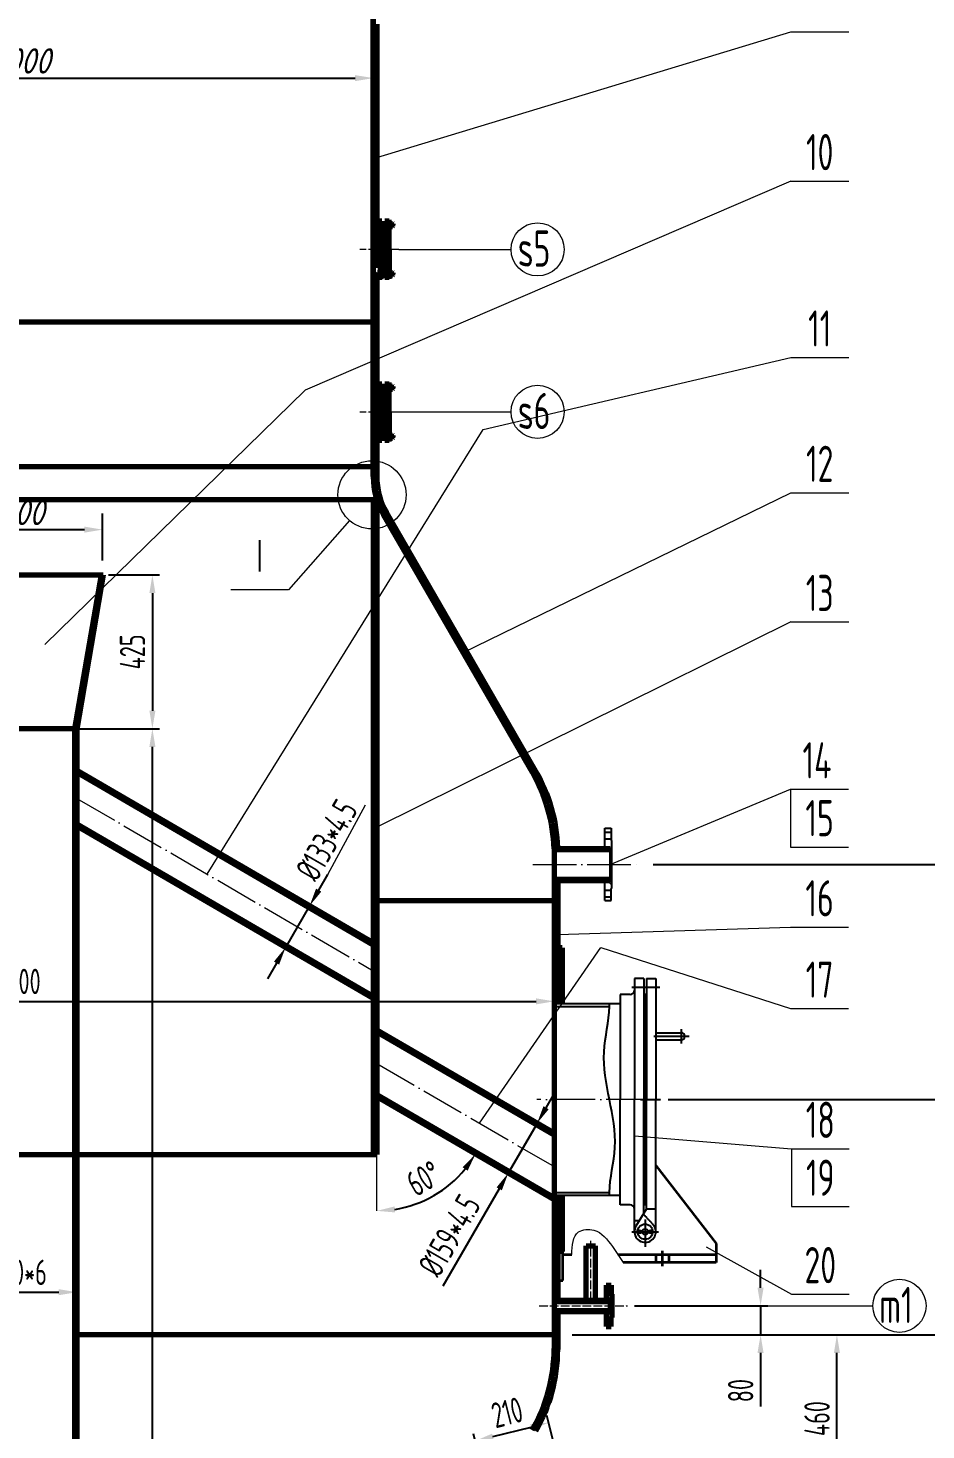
# Model space of a CAD drawing. Header units: millimetres. Extents: x -81840 to -67320, y -57700 to -40880.
# Drawn here: x -75151 to -72670, y -48548 to -44673 of the extents above; entities that cross this region are included whole.
import ezdxf
from ezdxf.enums import TextEntityAlignment as Align

# ---------------------------------------------------------------- set-up
doc = ezdxf.new("R2010")
doc.units = ezdxf.units.MM
for name, pattern in [('ACAD_ISO04W100', [30, 24, -3, 0, -3]), ('CENTER', [2, 1.25, -0.25, 0.25, -0.25]), ('HIDDEN', [0.375, 0.25, -0.125])]:
    doc.linetypes.add(name, pattern=pattern)
for name, color, linetype in [('1', 4, 'Continuous'), ('2', 3, 'Continuous'), ('3', 2, 'HIDDEN'), ('4', 1, 'CENTER')]:
    doc.layers.add(name, color=color, linetype=linetype)
for name, color, linetype, lineweight in [('中心线', 1, 'ACAD_ISO04W100', 18), ('中粗线', 3, 'Continuous', 35), ('标注', 7, 'Continuous', 18), ('粗实线', 4, 'Continuous', 70)]:
    doc.layers.add(name, color=color, linetype=linetype, lineweight=lineweight)
doc.styles.add('GB', font='gbeitc.shx', dxfattribs={"bigfont": 'gbcbig.shx'})
doc.styles.add('HGCAD', font='gbenor.shx', dxfattribs={"width": 0.75, "bigfont": 'gbcbig.shx'})
doc.dimstyles.new('GB$0', dxfattribs={"dimscale": 20, "dimtxt": 3.5, "dimasz": 2.5, "dimexe": 2.25, "dimexo": 2, "dimtad": 1, "dimdec": 0, "dimtxsty": 'GB', "dimcen": 2.5, "dimadec": 0, "dimazin": 0, "dimtfac": 1, "dimtdec": 0, "dimtmove": 0, "dimatfit": 3, "dimfxl": 0, "dimarcsym": 0})
doc.dimstyles.new('GB$2', dxfattribs={"dimscale": 20, "dimtxt": 3.5, "dimasz": 2.5, "dimexe": 2.25, "dimexo": 2, "dimtad": 1, "dimdec": 0, "dimtxsty": 'GB', "dimcen": 2.5, "dimadec": 0, "dimazin": 0, "dimtfac": 1, "dimtdec": 0, "dimtmove": 0, "dimatfit": 3, "dimfxl": 0, "dimarcsym": 0})

# ---------------------------------------------------------------- blocks, each defined once
blk = doc.blocks.new('*D194')
at = {"layer": 'Defpoints', "color": 0, "ltscale": 20}
for p in [(-76197.5, -44798.3), (-74197.5, -44811.4), (-74197.5, -44846.5)]:
    blk.add_point(p, dxfattribs=at)
at = {"layer": '标注', "color": 0, "lineweight": -2, "ltscale": 20}
for p, q in [((-74197.5, -44806.5), (-74197.5, -44766.4)), ((-76147.5, -44811.4), (-74247.5, -44811.4)), ((-76197.5, -44838.3), (-76197.5, -44856.4))]:
    blk.add_line(p, q, dxfattribs=at)
at = {"layer": '标注', "color": 0, "ltscale": 20}
for points in [[(-76147.5, -44803.1), (-76147.5, -44819.8), (-76197.5, -44811.4)], [(-74247.5, -44803.1), (-74247.5, -44819.8), (-74197.5, -44811.4)]]:
    blk.add_solid(points, dxfattribs=at)
at = {"layer": '标注', "color": 0, "ltscale": 20, "insert": (-75197.5, -44763.9), "char_height": 70, "attachment_point": 5, "style": 'GB'}
blk.add_mtext('%%C2000', dxfattribs=at)
blk = doc.blocks.new('*D195')
at = {"color": 0, "lineweight": -2}
for p, q in [((-75445.6, -46144.8), (-75445.6, -46014.4)), ((-74945.6, -46144.8), (-74945.6, -46014.4)), ((-75395.6, -46059.4), (-74995.6, -46059.4))]:
    blk.add_line(p, q, dxfattribs=at)
at = {"color": 0}
for points in [[(-75395.6, -46051.1), (-75395.6, -46067.8), (-75445.6, -46059.4)], [(-74995.6, -46051.1), (-74995.6, -46067.8), (-74945.6, -46059.4)]]:
    blk.add_solid(points, dxfattribs=at)
at = {"layer": 'Defpoints', "color": 0}
for p in [(-74945.6, -46059.4), (-75445.6, -46184.8), (-74945.6, -46184.8)]:
    blk.add_point(p, dxfattribs=at)
at = {"color": 0, "insert": (-75195.6, -46011.9), "char_height": 70, "attachment_point": 5, "style": 'GB'}
blk.add_mtext('%%C500', dxfattribs=at)
blk = doc.blocks.new('*D246')
at = {"layer": 'Defpoints', "color": 0, "ltscale": 20}
for p in [(-73463.7, -46984.9), (-73687.5, -48284.9), (-72113, -48284.9)]:
    blk.add_point(p, dxfattribs=at)
at = {"layer": '标注', "color": 0, "lineweight": -2, "ltscale": 20}
for p, q in [((-73423.7, -46984.9), (-72068, -46984.9)), ((-72113, -47034.9), (-72113, -48234.9)), ((-73647.5, -48284.9), (-72068, -48284.9))]:
    blk.add_line(p, q, dxfattribs=at)
at = {"layer": '标注', "color": 0, "ltscale": 20}
for points in [[(-72121.3, -47034.9), (-72104.7, -47034.9), (-72113, -46984.9)], [(-72121.3, -48234.9), (-72104.7, -48234.9), (-72113, -48284.9)]]:
    blk.add_solid(points, dxfattribs=at)
at = {"layer": '标注', "color": 0, "ltscale": 20, "insert": (-72160.5, -47761.7), "char_height": 70, "attachment_point": 5, "rotation": 90, "style": 'GB'}
blk.add_mtext('1300', dxfattribs=at)
blk = doc.blocks.new('*D210')
at = {"layer": 'Defpoints', "color": 0, "ltscale": 20}
for p in [(-75378.5, -48167.2), (-75016.5, -48167.2), (-75016.5, -48167.2)]:
    blk.add_point(p, dxfattribs=at)
at = {"layer": '标注', "color": 0, "lineweight": -2, "ltscale": 20}
blk.add_line((-75328.5, -48167.2), (-75066.5, -48167.2), dxfattribs=at)
at = {"layer": '标注', "color": 0, "ltscale": 20}
for points in [[(-75328.5, -48158.8), (-75328.5, -48175.5), (-75378.5, -48167.2)], [(-75066.5, -48158.8), (-75066.5, -48175.5), (-75016.5, -48167.2)]]:
    blk.add_solid(points, dxfattribs=at)
at = {"layer": '标注', "color": 0, "ltscale": 20, "insert": (-75197.5, -48112.2), "char_height": 70, "attachment_point": 5, "style": 'HGCAD'}
blk.add_mtext('%%C350*6', dxfattribs=at)
blk = doc.blocks.new('*D211')
at = {"layer": 'Defpoints', "color": 0, "ltscale": 20}
for p in [(-74466.4, -47045.2), (-74532.9, -47160.4), (-74439.6, -47214.2)]:
    blk.add_point(p, dxfattribs=at)
at = {"layer": '标注', "color": 0, "lineweight": -2, "ltscale": 20}
for p, q in [((-74348.1, -47055.8), (-74323.1, -47012.5)), ((-74449.1, -47055.2), (-74355.8, -47109.1)), ((-74373.1, -47099.1), (-74439.6, -47214.2)), ((-74515.6, -47170.4), (-74422.3, -47224.2)), ((-74464.6, -47257.5), (-74489.6, -47300.8))]:
    blk.add_line(p, q, dxfattribs=at)
at = {"layer": '标注', "color": 0, "ltscale": 20}
for points in [[(-74355.3, -47051.6), (-74340.9, -47059.9), (-74373.1, -47099.1)], [(-74471.8, -47253.4), (-74457.4, -47261.7), (-74439.6, -47214.2)]]:
    blk.add_solid(points, dxfattribs=at)
at = {"layer": '标注', "color": 0, "ltscale": 20, "insert": (-74326.3, -46917.2), "char_height": 70, "attachment_point": 5, "rotation": 60, "style": 'HGCAD'}
blk.add_mtext('%%C133*4.5', dxfattribs=at)
blk = doc.blocks.new('*D213')
at = {"layer": 'Defpoints', "color": 0, "ltscale": 20}
for p in [(-73744.7, -47700.5), (-73824.2, -47838.1), (-73824.2, -47838.1)]:
    blk.add_point(p, dxfattribs=at)
at = {"layer": '标注', "color": 0, "lineweight": -2, "ltscale": 20}
for p, q in [((-73719.7, -47657.1), (-73694.7, -47613.8)), ((-73744.7, -47700.5), (-73824.2, -47838.1)), ((-73849.2, -47881.5), (-74004.6, -48150.5))]:
    blk.add_line(p, q, dxfattribs=at)
at = {"layer": '标注', "color": 0, "ltscale": 20}
for points in [[(-73726.9, -47653), (-73712.5, -47661.3), (-73744.7, -47700.5)], [(-73856.4, -47877.3), (-73842, -47885.6), (-73824.2, -47838.1)]]:
    blk.add_solid(points, dxfattribs=at)
at = {"layer": '标注', "color": 0, "ltscale": 20, "insert": (-73987, -48010.1), "char_height": 70, "attachment_point": 5, "rotation": 60, "style": 'HGCAD'}
blk.add_mtext('%%C159*4.5', dxfattribs=at)
blk = doc.blocks.new('*D263')
at = {"layer": 'Defpoints', "color": 0, "ltscale": 20}
for p in [(-76697.5, -47336.4), (-73697.5, -47338.8), (-73697.5, -47363.2)]:
    blk.add_point(p, dxfattribs=at)
at = {"layer": '标注', "color": 0, "lineweight": -2, "ltscale": 20}
for p, q in [((-76697.5, -47356.4), (-76697.5, -47383.2)), ((-76647.5, -47363.2), (-73747.5, -47363.2)), ((-73697.5, -47358.8), (-73697.5, -47383.2))]:
    blk.add_line(p, q, dxfattribs=at)
at = {"layer": '标注', "color": 0, "ltscale": 20}
for points in [[(-76647.5, -47354.9), (-76647.5, -47371.6), (-76697.5, -47363.2)], [(-73747.5, -47354.9), (-73747.5, -47371.6), (-73697.5, -47363.2)]]:
    blk.add_solid(points, dxfattribs=at)
at = {"layer": '标注', "color": 0, "ltscale": 20, "insert": (-75197.5, -47308.2), "char_height": 70, "attachment_point": 5, "style": 'HGCAD'}
blk.add_mtext('%%C3000', dxfattribs=at)
blk = doc.blocks.new('*D273')
at = {"layer": 'Defpoints', "color": 0, "ltscale": 20}
for p in [(-73495, -48204.9), (-73188.7, -48284.9), (-73126.9, -48284.9)]:
    blk.add_point(p, dxfattribs=at)
at = {"layer": '标注', "color": 0, "lineweight": -2, "ltscale": 20}
for p, q in [((-73126.9, -48154.9), (-73126.9, -48104.9)), ((-73475, -48204.9), (-73106.9, -48204.9)), ((-73126.9, -48204.9), (-73126.9, -48284.9)), ((-73168.7, -48284.9), (-73106.9, -48284.9)), ((-73126.9, -48334.9), (-73126.9, -48483.3))]:
    blk.add_line(p, q, dxfattribs=at)
at = {"layer": '标注', "color": 0, "ltscale": 20}
for points in [[(-73135.3, -48154.9), (-73118.6, -48154.9), (-73126.9, -48204.9)], [(-73135.3, -48334.9), (-73118.6, -48334.9), (-73126.9, -48284.9)]]:
    blk.add_solid(points, dxfattribs=at)
at = {"layer": '标注', "color": 0, "ltscale": 20, "insert": (-73181.9, -48439.2), "char_height": 70, "attachment_point": 5, "rotation": 90, "style": 'HGCAD'}
blk.add_mtext('80', dxfattribs=at)
blk = doc.blocks.new('*D216')
at = {"layer": 'Defpoints', "color": 0, "ltscale": 20}
for p in [(-73402.4, -47634.9), (-72915.9, -48284.9), (-72398.2, -48284.9)]:
    blk.add_point(p, dxfattribs=at)
at = {"layer": '标注', "color": 0, "lineweight": -2, "ltscale": 20}
for p, q in [((-73382.4, -47634.9), (-72378.2, -47634.9)), ((-72398.2, -47684.9), (-72398.2, -48234.9)), ((-72895.9, -48284.9), (-72378.2, -48284.9))]:
    blk.add_line(p, q, dxfattribs=at)
at = {"layer": '标注', "color": 0, "ltscale": 20}
for points in [[(-72406.6, -47684.9), (-72389.9, -47684.9), (-72398.2, -47634.9)], [(-72406.6, -48234.9), (-72389.9, -48234.9), (-72398.2, -48284.9)]]:
    blk.add_solid(points, dxfattribs=at)
at = {"layer": '标注', "color": 0, "ltscale": 20, "insert": (-72453.2, -47962.7), "char_height": 70, "attachment_point": 5, "rotation": 90, "style": 'HGCAD'}
blk.add_mtext('650', dxfattribs=at)
blk = doc.blocks.new('*D217')
at = {"layer": 'Defpoints', "color": 0, "ltscale": 20}
for p in [(-73306.3, -48284.9), (-72915.9, -48284.9), (-73873.1, -48748.2)]:
    blk.add_point(p, dxfattribs=at)
at = {"layer": '标注', "color": 0, "lineweight": -2, "ltscale": 20}
for p, q in [((-73286.3, -48284.9), (-72895.9, -48284.9)), ((-72915.9, -48698.2), (-72915.9, -48334.9)), ((-73853.1, -48748.2), (-72895.9, -48748.2))]:
    blk.add_line(p, q, dxfattribs=at)
at = {"layer": '标注', "color": 0, "ltscale": 20}
for points in [[(-72924.2, -48334.9), (-72907.6, -48334.9), (-72915.9, -48284.9)], [(-72924.2, -48698.2), (-72907.6, -48698.2), (-72915.9, -48748.2)]]:
    blk.add_solid(points, dxfattribs=at)
at = {"layer": '标注', "color": 0, "ltscale": 20, "insert": (-72970.9, -48516.5), "char_height": 70, "attachment_point": 5, "rotation": 90, "style": 'HGCAD'}
blk.add_mtext('460', dxfattribs=at)
blk = doc.blocks.new('*D219')
at = {"layer": 'Defpoints', "color": 0, "ltscale": 20}
for p in [(-74187.5, -47357.5), (-74187.5, -47626.9), (-74079.9, -47923.4), (-73362, -48106.9), (-74187.5, -51412.3)]:
    blk.add_point(p, dxfattribs=at)
at = {"layer": '标注', "color": 0, "lineweight": -2, "ltscale": 20}
blk.add_arc((-74187.5, -47626.9), 315.4, 279.0912, 320.7301, dxfattribs=at)
at = {"layer": '标注', "color": 0, "ltscale": 20}
for points in [[(-73950.2, -47821.8), (-73936.5, -47831.3), (-73914.8, -47785.4)], [(-74137, -47946.7), (-74138.3, -47930), (-74187.5, -47942.3)]]:
    blk.add_solid(points, dxfattribs=at)
at = {"layer": '标注', "color": 0, "ltscale": 20, "insert": (-74057.7, -47852.6), "char_height": 70, "attachment_point": 5, "rotation": 29.9106, "style": 'HGCAD'}
blk.add_mtext('60%%D', dxfattribs=at)
blk = doc.blocks.new('*D276')
at = {"layer": 'Defpoints', "color": 0, "ltscale": 20}
for p in [(-73712.8, -48527.7), (-73670.5, -48697.6), (-73873.1, -48748.2)]:
    blk.add_point(p, dxfattribs=at)
at = {"layer": '标注', "color": 0, "lineweight": -2, "ltscale": 20}
for p, q in [((-73675.3, -48678.2), (-73717.6, -48508.3)), ((-73867, -48566.2), (-73761.3, -48539.8)), ((-73878, -48728.8), (-73920.3, -48558.9))]:
    blk.add_line(p, q, dxfattribs=at)
at = {"layer": '标注', "color": 0, "ltscale": 20}
for points in [[(-73763.3, -48531.8), (-73759.3, -48547.9), (-73712.8, -48527.7)], [(-73869, -48558.1), (-73864.9, -48574.3), (-73915.5, -48578.3)]]:
    blk.add_solid(points, dxfattribs=at)
at = {"layer": '标注', "color": 0, "ltscale": 20, "insert": (-73827.4, -48499.6), "char_height": 70, "attachment_point": 5, "rotation": 14, "style": 'HGCAD'}
blk.add_mtext('210', dxfattribs=at)
blk = doc.blocks.new('*D191')
at = {"layer": 'Defpoints', "color": 0, "ltscale": 20}
for p in [(-75200.4, -42384.9), (-75002.5, -42828.8), (-75112.2, -42960.2), (-74289.2, -43537.9), (-75201.3, -51459.7)]:
    blk.add_point(p, dxfattribs=at)
at = {"layer": '标注', "color": 0, "lineweight": -2, "ltscale": 20}
blk.add_arc((-75200.4, -42632), 339.9, 278.4309, 306.7317, dxfattribs=at)
at = {"layer": '标注', "color": 0, "ltscale": 20}
for points in [[(-75002.6, -42898.1), (-74991.7, -42910.7), (-74959.4, -42871.6)], [(-75150, -42976.5), (-75151.2, -42959.9), (-75200.5, -42971.9)]]:
    blk.add_solid(points, dxfattribs=at)
at = {"layer": '标注', "color": 0, "ltscale": 20, "insert": (-75091, -42895), "char_height": 70, "attachment_point": 5, "rotation": 22.5813, "style": 'HGCAD'}
blk.add_mtext('45%%D', dxfattribs=at)
blk = doc.blocks.new('*D254')
at = {"layer": 'Defpoints', "color": 0, "ltscale": 20}
for p in [(-75044.9, -46609.8), (-74807.7, -46609.8), (-74957.9, -50997.2)]:
    blk.add_point(p, dxfattribs=at)
at = {"layer": '标注', "color": 0, "lineweight": -2, "ltscale": 20}
for p, q in [((-75024.9, -46609.8), (-74787.7, -46609.8)), ((-74807.7, -50947.2), (-74807.7, -46659.8)), ((-74937.9, -50997.2), (-74787.7, -50997.2))]:
    blk.add_line(p, q, dxfattribs=at)
at = {"layer": '标注', "color": 0, "ltscale": 20}
for points in [[(-74816, -46659.8), (-74799.3, -46659.8), (-74807.7, -46609.8)], [(-74816, -50947.2), (-74799.3, -50947.2), (-74807.7, -50997.2)]]:
    blk.add_solid(points, dxfattribs=at)
at = {"layer": '标注', "color": 0, "ltscale": 20, "insert": (-74862.7, -48803.5), "char_height": 70, "attachment_point": 5, "rotation": 90, "style": 'HGCAD'}
blk.add_mtext('4390', dxfattribs=at)
blk = doc.blocks.new('*D255')
at = {"layer": 'Defpoints', "color": 0, "ltscale": 20}
for p in [(-74949.4, -46184.8), (-74949.4, -46609.8), (-74807.7, -46609.8)]:
    blk.add_point(p, dxfattribs=at)
at = {"layer": '标注', "color": 0, "lineweight": -2, "ltscale": 20}
for p, q in [((-74929.4, -46184.8), (-74787.7, -46184.8)), ((-74807.7, -46234.8), (-74807.7, -46559.8)), ((-74929.4, -46609.8), (-74787.7, -46609.8))]:
    blk.add_line(p, q, dxfattribs=at)
at = {"layer": '标注', "color": 0, "ltscale": 20}
for points in [[(-74816, -46234.8), (-74799.3, -46234.8), (-74807.7, -46184.8)], [(-74816, -46559.8), (-74799.3, -46559.8), (-74807.7, -46609.8)]]:
    blk.add_solid(points, dxfattribs=at)
at = {"layer": '标注', "color": 0, "ltscale": 20, "insert": (-74862.7, -46397.3), "char_height": 70, "attachment_point": 5, "rotation": 90, "style": 'HGCAD'}
blk.add_mtext('425', dxfattribs=at)

msp = doc.modelspace()

# ---------------------------------------------------------------- hatches: boundary and pattern name
at = {"linetype": 'Continuous'}
h = msp.add_hatch(dxfattribs=at)
h.set_pattern_fill('_USER', color=256, scale=150, angle=135, style=0, pattern_type=0)
h.set_pattern_definition([(135, (-73526.29, -50022.73), (-106.066, -106.066), [])])
h.paths.add_polyline_path([(-73557.52, -47084.9), (-73539.52, -47084.9), (-73539.52, -47073.9), (-73557.52, -47073.9)])
h.paths.add_polyline_path([(-73557.52, -46884.9), (-73539.52, -46884.9), (-73539.52, -46895.9), (-73557.52, -46895.9)])
h.paths.add_polyline_path([(-73557.52, -47030.4), (-73537.52, -47030.4), (-73537.52, -47050.9), (-73539.52, -47050.9), (-73539.52, -47055.9), (-73557.52, -47055.9)])
h.paths.add_polyline_path([(-73557.52, -46939.4), (-73537.52, -46939.4), (-73537.52, -46918.9), (-73539.52, -46918.9), (-73539.52, -46913.9), (-73557.52, -46913.9)])
at = {"layer": '中心线', "linetype": 'ByBlock', "lineweight": 18}
for points in [[(-74177.43, -45233.95), (-74177.43, -45228.92), (-74177.43, -45227.91), (-74176.09, -45227.91), (-74176.09, -45233.95)], [(-74161.34, -45233.95), (-74161.34, -45228.92), (-74161.34, -45227.91), (-74162.68, -45227.91), (-74162.68, -45233.95)], [(-74177.43, -45335.86), (-74177.43, -45340.89), (-74177.43, -45341.89), (-74176.09, -45341.89), (-74176.09, -45335.86)], [(-74161.34, -45335.86), (-74161.34, -45340.89), (-74161.34, -45341.89), (-74162.68, -45341.89), (-74162.68, -45335.86)], [(-74177.43, -45683.95), (-74177.43, -45678.92), (-74177.43, -45677.91), (-74176.09, -45677.91), (-74176.09, -45683.95)], [(-74161.34, -45683.95), (-74161.34, -45678.92), (-74161.34, -45677.91), (-74162.68, -45677.91), (-74162.68, -45683.95)], [(-74177.43, -45785.86), (-74177.43, -45790.89), (-74177.43, -45791.89), (-74176.09, -45791.89), (-74176.09, -45785.86)], [(-74161.34, -45785.86), (-74161.34, -45790.89), (-74161.34, -45791.89), (-74162.68, -45791.89), (-74162.68, -45785.86)]]:
    msp.add_hatch(color=256, dxfattribs=at).paths.add_polyline_path(points)

# ---------------------------------------------------------------- linework, layer by layer
for p, q in [((-73557.52, -46884.9), (-73539.52, -46884.9)), ((-73557.52, -46940.4), (-73557.52, -46884.9)), ((-73539.52, -46884.9), (-73539.52, -46918.9)), ((-73557.52, -46895.9), (-73539.52, -46895.9)), ((-73557.52, -46913.9), (-73539.52, -46913.9)), ((-73537.52, -46918.9), (-73539.52, -46918.9)), ((-73537.52, -47050.9), (-73537.52, -46918.9)), ((-73557.52, -46939.4), (-73537.52, -46939.4)), ((-73542.52, -47029.4), (-73542.52, -46940.4)), ((-73557.52, -47084.9), (-73557.52, -47029.4)), ((-73557.52, -47030.4), (-73537.52, -47030.4)), ((-73557.52, -47055.9), (-73539.52, -47055.9)), ((-73557.52, -47073.9), (-73539.52, -47073.9)), ((-73539.52, -47084.9), (-73539.52, -47050.9)), ((-73539.52, -47050.9), (-73537.52, -47050.9)), ((-73557.52, -47084.9), (-73539.52, -47084.9))]:
    msp.add_line(p, q)
for p in [(-74197.52, -45633.1), (-74187.52, -46611.87), (-74187.52, -46621.87)]:
    msp.add_point(p)
at = {"layer": '1'}
msp.add_spline([(-73544.52, -47899.9), (-73544.52, -47891.9), (-73529.52, -47767.4), (-73559.52, -47502.4), (-73544.52, -47377.9), (-73544.52, -47369.9)], degree=3, dxfattribs=at)
at = {"layer": '2'}
for p, q in [((-73475.52, -47299.9), (-73475.52, -47634.9)), ((-73449.52, -47299.9), (-73475.52, -47299.9)), ((-73449.52, -47299.9), (-73449.52, -47634.9)), ((-73442.43, -47299.9), (-73416.43, -47299.9)), ((-73442.43, -47299.9), (-73442.43, -47634.9)), ((-73416.43, -47299.9), (-73416.43, -47634.9)), ((-73514.52, -47344.4), (-73514.52, -47634.9)), ((-73487.52, -47344.4), (-73514.52, -47344.4)), ((-73444.43, -47343.9), (-73449.52, -47343.9)), ((-73447.52, -47634.9), (-73447.52, -47343.9)), ((-73444.43, -47634.9), (-73444.43, -47343.9)), ((-73444.43, -47343.9), (-73442.43, -47343.9)), ((-73697.52, -47634.9), (-73697.52, -47369.9)), ((-73514.52, -47369.9), (-73697.52, -47369.9)), ((-73697.52, -47377.9), (-73544.52, -47377.9)), ((-73416.43, -47449.9), (-73346.43, -47449.9)), ((-73416.43, -47469.9), (-73346.43, -47469.9)), ((-73697.52, -47634.9), (-73697.52, -47899.9)), ((-73514.52, -47925.4), (-73514.52, -47634.9)), ((-73475.52, -47999.9), (-73475.52, -47634.9)), ((-73449.52, -47948.64), (-73449.52, -47634.9)), ((-73447.52, -47634.9), (-73447.52, -47925.9)), ((-73444.43, -47634.9), (-73444.43, -47925.9)), ((-73442.43, -47936.9), (-73442.43, -47634.9)), ((-73416.43, -47999.9), (-73416.43, -47634.9)), ((-73697.52, -47891.9), (-73544.52, -47891.9)), ((-73514.52, -47899.9), (-73697.52, -47899.9)), ((-73487.52, -47925.4), (-73514.52, -47925.4)), ((-73444.43, -47925.9), (-73449.52, -47925.9)), ((-73444.43, -47925.9), (-73442.43, -47925.9)), ((-73462.37, -47969.9), (-73475.52, -47969.9)), ((-73442.43, -47936.9), (-73471.27, -47984.62)), ((-73442.43, -47936.9), (-73416.43, -47936.9)), ((-73466.28, -47994.46), (-73453.67, -47997.84)), ((-73466.28, -48005.34), (-73453.67, -48001.96)), ((-73438.28, -47997.84), (-73425.67, -47994.46)), ((-73438.28, -48001.96), (-73425.67, -48005.34))]:
    msp.add_line(p, q, dxfattribs=at)
for radius in [21.02, 7.97]:
    msp.add_circle((-73445.98, -47999.9), radius, dxfattribs=at)
for centre, radius, start, end in [((-73487.52, -47332.4), 12, 270, 0), ((-73346.43, -47459.9), 10, 270, 90), ((-73487.52, -47937.4), 12, 0, 90), ((-73445.98, -47999.9), 29.55, 148.86029, 0)]:
    msp.add_arc(centre, radius, start, end, dxfattribs=at)
at = {"layer": '3'}
for q in [(-73449.52, -47948.64), (-73424.34, -47979.79)]:
    msp.add_line((-73449.52, -47952.69), q, dxfattribs=at)
msp.add_arc((-73445.98, -47999.9), 29.55, 0, 42.90997, dxfattribs=at)
at = {"layer": '4'}
for p, q in [((-73405.39, -47324.9), (-73482.52, -47324.9)), ((-73421.59, -47459.9), (-73324.66, -47459.9)), ((-73346.43, -47440.09), (-73346.43, -47479.72)), ((-73458.43, -47634.9), (-73402.43, -47634.9)), ((-73445.98, -47966.57), (-73445.98, -48041.53)), ((-73483.09, -47999.9), (-73408.86, -47999.9))]:
    msp.add_line(p, q, dxfattribs=at)
at = {"layer": '中心线', "linetype": 'ByBlock', "lineweight": 18}
for p, q in [((-74189.59, -45217.19), (-74140.33, -45217.19)), ((-74146.59, -45213.83), (-74143.23, -45213.83)), ((-74177.43, -45227.91), (-74176.09, -45227.91)), ((-74176.09, -45233.95), (-74177.43, -45233.95)), ((-74176.09, -45228.92), (-74176.09, -45227.91)), ((-74162.68, -45227.91), (-74162.68, -45233.95)), ((-74162.68, -45233.95), (-74161.34, -45233.95)), ((-74161.34, -45228.92), (-74161.34, -45227.91)), ((-74146.59, -45220.54), (-74143.23, -45220.54)), ((-74176.09, -45335.86), (-74177.43, -45335.86)), ((-74162.68, -45335.86), (-74161.34, -45335.86)), ((-74162.68, -45341.89), (-74162.68, -45335.86)), ((-74190.85, -45352.62), (-74140.33, -45352.62)), ((-74177.43, -45341.89), (-74176.09, -45341.89)), ((-74176.09, -45340.89), (-74176.09, -45341.89)), ((-74165.36, -45345.58), (-74165.36, -45340.89)), ((-74161.34, -45340.89), (-74161.34, -45341.89)), ((-74146.59, -45349.27), (-74143.23, -45349.27)), ((-74146.59, -45355.97), (-74143.23, -45355.97)), ((-74189.59, -45667.19), (-74140.33, -45667.19)), ((-74177.43, -45677.91), (-74176.09, -45677.91)), ((-74176.09, -45683.95), (-74177.43, -45683.95)), ((-74176.09, -45678.92), (-74176.09, -45677.91)), ((-74162.68, -45677.91), (-74162.68, -45683.95)), ((-74162.68, -45683.95), (-74161.34, -45683.95)), ((-74161.34, -45678.92), (-74161.34, -45677.91)), ((-74146.59, -45663.83), (-74143.23, -45663.83)), ((-74146.59, -45670.54), (-74143.23, -45670.54)), ((-74176.09, -45785.86), (-74177.43, -45785.86)), ((-74177.43, -45791.89), (-74176.09, -45791.89)), ((-74176.09, -45790.89), (-74176.09, -45791.89)), ((-74165.36, -45795.58), (-74165.36, -45790.89)), ((-74162.68, -45785.86), (-74161.34, -45785.86)), ((-74162.68, -45791.89), (-74162.68, -45785.86)), ((-74161.34, -45790.89), (-74161.34, -45791.89)), ((-74146.59, -45799.27), (-74143.23, -45799.27)), ((-74190.85, -45802.62), (-74140.33, -45802.62)), ((-74146.59, -45805.97), (-74143.23, -45805.97))]:
    msp.add_line(p, q, dxfattribs=at)
at = {"layer": '中心线'}
for p, q in [((-74126.36, -45284.9), (-74234.82, -45284.9)), ((-74126.36, -45734.9), (-74234.82, -45734.9)), ((-73596.15, -48188.9), (-73596.15, -48025.58)), ((-73739.19, -48204.9), (-73494.96, -48204.9))]:
    msp.add_line(p, q, dxfattribs=at)
at = {"layer": '中心线', "ltscale": 5}
for p, q in [((-75016.52, -46802.22), (-74197.52, -47278.49)), ((-73755.83, -46984.9), (-73463.69, -46984.9)), ((-74187.52, -47534.9), (-73697.52, -47819.85)), ((-73433.52, -47634.9), (-73745.52, -47634.9))]:
    msp.add_line(p, q, dxfattribs=at)
at = {"layer": '中粗线', "ltscale": 20}
for p, q in [((-73416.43, -47816.53), (-73249.6, -48032.9)), ((-73673.52, -48134.9), (-73673.52, -47899.9)), ((-73249.6, -48032.9), (-73249.6, -48084.9)), ((-73673.52, -48062.9), (-73648.76, -48062.9)), ((-73521.27, -48062.9), (-73249.6, -48062.9)), ((-73249.6, -48084.9), (-73506.31, -48084.9)), ((-73415.52, -48084.9), (-73415.52, -48062.9)), ((-73397.52, -48094.9), (-73397.52, -48052.9)), ((-73379.52, -48084.9), (-73379.52, -48062.9)), ((-73687.52, -48134.9), (-73673.52, -48134.9))]:
    msp.add_line(p, q, dxfattribs=at)
at = {"layer": '标注', "ltscale": 20}
for p, q in [((-74187.52, -45030.84), (-73043.42, -44683.36)), ((-73043.42, -44683.36), (-72883.42, -44683.36)), ((-73043.42, -45095.94), (-74385.8, -45673.48)), ((-73043.42, -45095.94), (-72883.42, -45095.94)), ((-74126.36, -45284.9), (-73816.5, -45284.9)), ((-73893.36, -45782.3), (-73043.42, -45583.45)), ((-73043.42, -45583.45), (-72883.42, -45583.45)), ((-74385.8, -45673.48), (-75105.13, -46376.56)), ((-74126.36, -45733.81), (-73816.5, -45733.81)), ((-74656.41, -47011.63), (-73893.36, -45782.3)), ((-73949.14, -46398.65), (-73043.42, -45957.54)), ((-73043.42, -45957.54), (-72883.42, -45957.54)), ((-74263.01, -46033.97), (-74431.1, -46225.49)), ((-74431.1, -46225.49), (-74591.1, -46225.49)), ((-73043.42, -46314.32), (-74187.32, -46881.43)), ((-73043.42, -46314.32), (-72883.42, -46314.32)), ((-73542.52, -46984.9), (-73043.78, -46776.88)), ((-73043.78, -46776.88), (-72883.78, -46776.88)), ((-73043.78, -46776.88), (-73043.78, -46936.88)), ((-74323.12, -47012.46), (-74219.07, -46819.9)), ((-73043.78, -46936.88), (-72883.78, -46936.88)), ((-73687.52, -47178.09), (-73043.78, -47158.28)), ((-73043.78, -47158.28), (-72883.78, -47158.28)), ((-73903.49, -47700.07), (-73568.16, -47214.13)), ((-73568.16, -47214.13), (-73043.78, -47383.29)), ((-73043.78, -47383.29), (-72883.78, -47383.29)), ((-73475.52, -47735), (-73041.8, -47770.71)), ((-74187.52, -47942.32), (-74187.14, -47744.55)), ((-73041.8, -47770.71), (-72881.8, -47770.71)), ((-73041.8, -47770.71), (-73041.8, -47930.71)), ((-73041.8, -47930.71), (-72881.8, -47930.71)), ((-73277.37, -48041.31), (-73041.8, -48172.29)), ((-73041.8, -48172.29), (-72881.8, -48172.29)), ((-73106.93, -48204.9), (-72816.44, -48204.9))]:
    msp.add_line(p, q, dxfattribs=at)
for centre, radius in [((-73743.11, -45284.9), 73.39), ((-73743.11, -45733.81), 73.39), ((-74200.88, -45963.19), 94.18), ((-72743.04, -48204.9), 73.39)]:
    msp.add_circle(centre, radius, dxfattribs=at)
msp.add_spline([(-73648.76, -48062.9), (-73629.91, -48000.71), (-73587.94, -47995.57), (-73536.55, -48040.93), (-73506.31, -48084.9)], degree=3, dxfattribs=at)
at = {"layer": '粗实线'}
for p, q in [((-74197.52, -45912.61), (-74197.52, -43884.9)), ((-74197.52, -43884.9), (-74197.52, -45912.61)), ((-74187.52, -44662.68), (-74187.52, -45207.13)), ((-74187.52, -45362.68), (-74187.52, -45657.13)), ((-76207.52, -45484.9), (-74187.52, -45484.9)), ((-74187.52, -45657.13), (-74187.52, -45568.07)), ((-74187.52, -45812.68), (-74187.52, -45912.61)), ((-76207.52, -45884.9), (-74187.52, -45884.9)), ((-76197.52, -45976.64), (-74197.51, -45976.43)), ((-74197.51, -45976.43), (-74197.14, -47786.43)), ((-74187.51, -45976.43), (-74197.51, -45976.43)), ((-74187.51, -45976.43), (-74187.14, -47786.43)), ((-73757.64, -46730.18), (-74169.37, -46017.39)), ((-73747.64, -46727.5), (-74160.71, -46012.39)), ((-75451.71, -46184.76), (-74943.34, -46184.76)), ((-74949.43, -46184.76), (-75022.52, -46609.76)), ((-74943.34, -46184.76), (-75016.61, -46610.77)), ((-75016.52, -46609.76), (-75378.52, -46609.76)), ((-75022.52, -46609.76), (-75022.52, -50897.21)), ((-75016.52, -46609.76), (-75016.52, -50897.21)), ((-74197.26, -47201.72), (-75016.52, -46725.3)), ((-74197.26, -47207.5), (-75016.52, -46731.08)), ((-74197.23, -47349.8), (-75016.52, -46873.37)), ((-74197.22, -47355.59), (-75016.52, -46879.15)), ((-73697.52, -46940.4), (-73697.52, -48284.9)), ((-73697.52, -46940.4), (-73542.52, -46940.4)), ((-73697.52, -46943.9), (-73542.52, -46943.9)), ((-73687.52, -46938.65), (-73687.52, -46940.4)), ((-73697.52, -47025.9), (-73542.52, -47025.9)), ((-73697.52, -47029.4), (-73542.52, -47029.4)), ((-73687.52, -47029.4), (-73687.52, -47369.9)), ((-74187.52, -47084.9), (-73687.52, -47084.9)), ((-73675.52, -47214.9), (-73687.52, -47214.9)), ((-73675.52, -47214.9), (-73675.52, -47369.9)), ((-73697.52, -47727.88), (-74187.52, -47442.94)), ((-73697.52, -47733.09), (-74187.52, -47448.14)), ((-73697.52, -47906.61), (-74187.52, -47621.66)), ((-73697.52, -47911.81), (-74187.52, -47626.87)), ((-76207.52, -47786.64), (-74187.14, -47786.43)), ((-73687.52, -47899.9), (-73687.52, -48188.9)), ((-73675.52, -47899.9), (-73675.52, -48054.9)), ((-73609.15, -48038.9), (-73583.15, -48038.9)), ((-73609.15, -48188.9), (-73609.15, -48038.9)), ((-73583.15, -48188.9), (-73583.15, -48038.9)), ((-73675.52, -48054.9), (-73687.52, -48054.9)), ((-73553.52, -48147.4), (-73539.52, -48147.4)), ((-73553.52, -48147.4), (-73553.52, -48188.9)), ((-73553.52, -48155.4), (-73539.52, -48155.4)), ((-73539.52, -48147.4), (-73539.52, -48172.4)), ((-73697.52, -48188.9), (-73542.52, -48188.9)), ((-73697.52, -48188.9), (-73697.52, -48220.9)), ((-73697.52, -48192.4), (-73542.52, -48192.4)), ((-73553.52, -48169.4), (-73539.52, -48169.4)), ((-73553.52, -48188.4), (-73537.52, -48188.4)), ((-73542.52, -48188.9), (-73542.52, -48220.9)), ((-73539.52, -48172.4), (-73537.52, -48172.4)), ((-73537.52, -48172.4), (-73537.52, -48237.4)), ((-73697.52, -48217.4), (-73542.52, -48217.4)), ((-73697.52, -48220.9), (-73542.52, -48220.9)), ((-73687.52, -48220.9), (-73687.52, -48284.9)), ((-73553.52, -48220.9), (-73553.52, -48262.4)), ((-73553.52, -48221.4), (-73537.52, -48221.4)), ((-73553.52, -48240.4), (-73539.52, -48240.4)), ((-73537.52, -48237.4), (-73539.52, -48237.4)), ((-73539.52, -48262.4), (-73539.52, -48237.4)), ((-73553.52, -48254.4), (-73539.52, -48254.4)), ((-73553.52, -48262.4), (-73539.52, -48262.4)), ((-73687.52, -48284.9), (-75016.52, -48284.9)), ((-73697.52, -48284.59), (-73697.52, -48322.9)), ((-73687.52, -48284.59), (-73687.52, -48325.58))]:
    msp.add_line(p, q, dxfattribs=at)
at = {"layer": '粗实线', "linetype": 'ByBlock'}
for p, q in [((-74197.52, -45207.13), (-74197.52, -45343.39)), ((-74173.41, -45207.13), (-74197.52, -45207.13)), ((-74185.99, -45213.74), (-74187.85, -45217.1)), ((-74185.99, -45220.45), (-74187.85, -45217.1)), ((-74185.99, -45213.16), (-74153.29, -45213.16)), ((-74185.99, -45213.16), (-74185.99, -45221.21)), ((-74185.99, -45213.83), (-74153.29, -45213.83)), ((-74182.59, -45213.16), (-74183.21, -45213.82)), ((-74183.21, -45213.82), (-74183.21, -45217.19)), ((-74183.21, -45220.55), (-74183.21, -45217.19)), ((-74182.59, -45213.16), (-74182.59, -45221.21)), ((-74173.41, -45213.16), (-74173.41, -45207.13)), ((-74153.29, -45207.13), (-74165.36, -45207.13)), ((-74165.36, -45207.13), (-74165.36, -45213.16)), ((-74165.36, -45212.83), (-74153.29, -45212.83)), ((-74153.29, -45284.9), (-74153.29, -45207.13)), ((-74146.59, -45210.1), (-74153.29, -45210.1)), ((-74146.59, -45214.34), (-74153.29, -45214.34)), ((-74146.59, -45221.21), (-74146.59, -45210.1)), ((-74146.59, -45213.16), (-74146.59, -45224.27)), ((-74146.59, -45213.16), (-74143.9, -45213.16)), ((-74143.23, -45213.83), (-74143.9, -45213.16)), ((-74143.23, -45213.83), (-74143.23, -45217.19)), ((-74143.23, -45220.54), (-74143.23, -45217.19)), ((-74184.48, -45233.95), (-74197.52, -45220.9)), ((-74185.99, -45220.54), (-74153.29, -45220.54)), ((-74185.99, -45221.21), (-74153.29, -45221.21)), ((-74184.48, -45233.95), (-74184.48, -45284.9)), ((-74177.43, -45233.95), (-74184.48, -45233.95)), ((-74182.59, -45221.21), (-74183.21, -45220.55)), ((-74177.43, -45284.9), (-74177.43, -45227.91)), ((-74173.41, -45227.91), (-74176.09, -45227.91)), ((-74176.09, -45228.92), (-74176.09, -45284.9)), ((-74162.68, -45228.92), (-74176.09, -45228.92)), ((-74175.84, -45227.91), (-74173.41, -45225.48)), ((-74173.41, -45228.92), (-74173.41, -45221.21)), ((-74165.36, -45221.21), (-74165.36, -45228.92)), ((-74165.36, -45221.54), (-74153.29, -45221.54)), ((-74161.34, -45227.91), (-74165.36, -45227.91)), ((-74162.68, -45228.92), (-74162.68, -45284.9)), ((-74162.68, -45233.95), (-74162.68, -45284.23)), ((-74161.34, -45228.92), (-74161.34, -45284.9)), ((-74161.34, -45233.95), (-74155.3, -45233.95)), ((-74155.3, -45233.95), (-74153.29, -45230.46)), ((-74155.3, -45233.95), (-74155.3, -45284.9)), ((-74146.59, -45220.04), (-74153.29, -45220.04)), ((-74146.59, -45224.27), (-74153.29, -45224.27)), ((-74146.59, -45221.21), (-74143.9, -45221.21)), ((-74143.23, -45220.54), (-74143.9, -45221.21)), ((-74184.48, -45335.86), (-74184.48, -45284.9)), ((-74177.43, -45284.9), (-74177.43, -45341.89)), ((-74176.09, -45340.89), (-74176.09, -45284.9)), ((-74162.68, -45335.86), (-74162.68, -45284.9)), ((-74162.68, -45340.89), (-74162.68, -45284.9)), ((-74161.34, -45340.89), (-74161.34, -45284.9)), ((-74155.3, -45335.86), (-74155.3, -45284.9)), ((-74153.29, -45284.9), (-74153.29, -45362.68)), ((-74177.43, -45335.86), (-74184.48, -45335.86)), ((-74161.34, -45335.86), (-74155.3, -45335.86)), ((-74155.3, -45335.86), (-74153.29, -45339.34)), ((-74197.52, -45362.68), (-74197.52, -45343.39)), ((-74173.41, -45362.68), (-74197.52, -45362.68)), ((-74185.99, -45349.27), (-74187.85, -45352.62)), ((-74185.99, -45355.97), (-74187.85, -45352.62)), ((-74185.99, -45348.6), (-74153.29, -45348.6)), ((-74185.99, -45356.64), (-74185.99, -45348.6)), ((-74185.99, -45349.27), (-74153.29, -45349.27)), ((-74185.99, -45355.97), (-74153.29, -45355.97)), ((-74185.99, -45356.64), (-74153.29, -45356.64)), ((-74182.59, -45348.6), (-74183.21, -45349.25)), ((-74183.21, -45349.25), (-74183.21, -45352.62)), ((-74183.21, -45355.98), (-74183.21, -45352.62)), ((-74182.59, -45356.64), (-74183.21, -45355.98)), ((-74182.59, -45356.64), (-74182.59, -45348.6)), ((-74162.68, -45340.89), (-74176.09, -45340.89)), ((-74173.41, -45341.89), (-74176.09, -45341.89)), ((-74175.13, -45362.68), (-74173.41, -45360.95)), ((-74173.41, -45340.89), (-74173.41, -45348.6)), ((-74173.41, -45356.64), (-74173.41, -45362.68)), ((-74165.36, -45348.6), (-74165.36, -45340.89)), ((-74161.34, -45341.89), (-74165.36, -45341.89)), ((-74165.36, -45348.26), (-74153.29, -45348.26)), ((-74165.36, -45362.68), (-74165.36, -45356.64)), ((-74165.36, -45356.98), (-74153.29, -45356.98)), ((-74153.29, -45362.68), (-74165.36, -45362.68)), ((-74146.59, -45345.53), (-74153.29, -45345.53)), ((-74146.59, -45349.77), (-74153.29, -45349.77)), ((-74146.59, -45355.47), (-74153.29, -45355.47)), ((-74146.59, -45359.71), (-74153.29, -45359.71)), ((-74146.59, -45356.64), (-74146.59, -45345.53)), ((-74146.59, -45348.6), (-74143.9, -45348.6)), ((-74146.59, -45348.6), (-74146.59, -45359.71)), ((-74146.59, -45356.64), (-74143.9, -45356.64)), ((-74143.23, -45349.27), (-74143.9, -45348.6)), ((-74143.23, -45355.97), (-74143.9, -45356.64)), ((-74143.23, -45349.27), (-74143.23, -45352.62)), ((-74143.23, -45355.97), (-74143.23, -45352.62)), ((-74197.52, -45657.13), (-74197.52, -45793.39)), ((-74173.41, -45657.13), (-74197.52, -45657.13)), ((-74184.48, -45683.95), (-74197.52, -45670.9)), ((-74185.99, -45663.74), (-74187.85, -45667.1)), ((-74185.99, -45670.45), (-74187.85, -45667.1)), ((-74185.99, -45663.16), (-74153.29, -45663.16)), ((-74185.99, -45663.16), (-74185.99, -45671.21)), ((-74185.99, -45663.83), (-74153.29, -45663.83)), ((-74185.99, -45670.54), (-74153.29, -45670.54)), ((-74185.99, -45671.21), (-74153.29, -45671.21)), ((-74184.48, -45683.95), (-74184.48, -45734.9)), ((-74177.43, -45683.95), (-74184.48, -45683.95)), ((-74182.59, -45663.16), (-74183.21, -45663.82)), ((-74183.21, -45663.82), (-74183.21, -45667.19)), ((-74183.21, -45670.55), (-74183.21, -45667.19)), ((-74182.59, -45671.21), (-74183.21, -45670.55)), ((-74182.59, -45663.16), (-74182.59, -45671.21)), ((-74177.43, -45734.9), (-74177.43, -45677.91)), ((-74173.41, -45677.91), (-74176.09, -45677.91)), ((-74176.09, -45678.92), (-74176.09, -45734.9)), ((-74162.68, -45678.92), (-74176.09, -45678.92)), ((-74173.41, -45663.16), (-74173.41, -45657.13)), ((-74173.41, -45678.92), (-74173.41, -45671.21)), ((-74153.29, -45657.13), (-74165.36, -45657.13)), ((-74165.36, -45657.13), (-74165.36, -45663.16)), ((-74165.36, -45662.83), (-74153.29, -45662.83)), ((-74165.36, -45671.21), (-74165.36, -45678.92)), ((-74165.36, -45671.54), (-74153.29, -45671.54)), ((-74161.34, -45677.91), (-74165.36, -45677.91)), ((-74162.68, -45678.92), (-74162.68, -45734.9)), ((-74162.68, -45683.95), (-74162.68, -45734.23)), ((-74161.34, -45678.92), (-74161.34, -45734.9)), ((-74161.34, -45683.95), (-74155.3, -45683.95)), ((-74155.3, -45683.95), (-74153.29, -45680.46)), ((-74155.3, -45683.95), (-74155.3, -45734.9)), ((-74153.29, -45734.9), (-74153.29, -45657.13)), ((-74146.59, -45660.1), (-74153.29, -45660.1)), ((-74146.59, -45664.34), (-74153.29, -45664.34)), ((-74146.59, -45670.04), (-74153.29, -45670.04)), ((-74146.59, -45674.27), (-74153.29, -45674.27)), ((-74146.59, -45671.21), (-74146.59, -45660.1)), ((-74146.59, -45663.16), (-74146.59, -45674.27)), ((-74146.59, -45663.16), (-74143.9, -45663.16)), ((-74146.59, -45671.21), (-74143.9, -45671.21)), ((-74143.23, -45663.83), (-74143.9, -45663.16)), ((-74143.23, -45670.54), (-74143.9, -45671.21)), ((-74143.23, -45663.83), (-74143.23, -45667.19)), ((-74143.23, -45670.54), (-74143.23, -45667.19)), ((-74184.48, -45785.86), (-74184.48, -45734.9)), ((-74177.43, -45734.9), (-74177.43, -45791.89)), ((-74176.09, -45790.89), (-74176.09, -45734.9)), ((-74162.68, -45785.86), (-74162.68, -45734.9)), ((-74162.68, -45790.89), (-74162.68, -45734.9)), ((-74161.34, -45790.89), (-74161.34, -45734.9)), ((-74155.3, -45785.86), (-74155.3, -45734.9)), ((-74153.29, -45734.9), (-74153.29, -45812.68)), ((-74184.48, -45785.86), (-74197.52, -45798.9)), ((-74197.52, -45812.68), (-74197.52, -45793.39)), ((-74185.99, -45799.27), (-74187.85, -45802.62)), ((-74185.99, -45798.6), (-74153.29, -45798.6)), ((-74185.99, -45806.64), (-74185.99, -45798.6)), ((-74185.99, -45799.27), (-74153.29, -45799.27)), ((-74177.43, -45785.86), (-74184.48, -45785.86)), ((-74182.59, -45798.6), (-74183.21, -45799.25)), ((-74183.21, -45799.25), (-74183.21, -45802.62)), ((-74182.59, -45806.64), (-74182.59, -45798.6)), ((-74162.68, -45790.89), (-74176.09, -45790.89)), ((-74173.41, -45791.89), (-74176.09, -45791.89)), ((-74173.41, -45790.89), (-74173.41, -45798.6)), ((-74165.36, -45798.6), (-74165.36, -45790.89)), ((-74161.34, -45791.89), (-74165.36, -45791.89)), ((-74165.36, -45798.26), (-74153.29, -45798.26)), ((-74161.34, -45785.86), (-74155.3, -45785.86)), ((-74155.3, -45785.86), (-74153.29, -45789.34)), ((-74146.59, -45795.53), (-74153.29, -45795.53)), ((-74146.59, -45799.77), (-74153.29, -45799.77)), ((-74146.59, -45806.64), (-74146.59, -45795.53)), ((-74146.59, -45798.6), (-74143.9, -45798.6)), ((-74146.59, -45798.6), (-74146.59, -45809.71)), ((-74143.23, -45799.27), (-74143.9, -45798.6)), ((-74143.23, -45799.27), (-74143.23, -45802.62)), ((-74173.41, -45812.68), (-74197.52, -45812.68)), ((-74185.99, -45805.97), (-74187.85, -45802.62)), ((-74185.99, -45805.97), (-74153.29, -45805.97)), ((-74185.99, -45806.64), (-74153.29, -45806.64)), ((-74183.21, -45805.98), (-74183.21, -45802.62)), ((-74182.59, -45806.64), (-74183.21, -45805.98)), ((-74173.41, -45806.64), (-74173.41, -45812.68)), ((-74165.36, -45812.68), (-74165.36, -45806.64)), ((-74165.36, -45806.98), (-74153.29, -45806.98)), ((-74153.29, -45812.68), (-74165.36, -45812.68)), ((-74146.59, -45805.47), (-74153.29, -45805.47)), ((-74146.59, -45809.71), (-74153.29, -45809.71)), ((-74146.59, -45806.64), (-74143.9, -45806.64)), ((-74143.23, -45805.97), (-74143.9, -45806.64)), ((-74143.23, -45805.97), (-74143.23, -45802.62))]:
    msp.add_line(p, q, dxfattribs=at)
at = {"layer": '粗实线'}
for centre, radius, start, end in [((-73987.52, -45912.36), 210, 180.01187, 210.01187), ((-73987.52, -45912.36), 200, 180.01187, 210.01187), ((-74147.31, -46955.26), 450, 1.77564, 30.01187), ((-74137.31, -46952.58), 450, 1.77335, 30.01187), ((-74147.52, -48322.99), 450, 330.01187, 0.01187), ((-74137.52, -48325.67), 450, 330.01187, 0.01187)]:
    msp.add_arc(centre, radius, start, end, dxfattribs=at)

# ---------------------------------------------------------------- texts
at = {"layer": '标注', "ltscale": 20, "style": 'HGCAD', "width": 0.75}
for s, p in [('10', (-72963.42, -45015.94)), ('s5', (-73752.82, -45282.43)), ('11', (-72963.42, -45503.45)), ('s6', (-73752.82, -45731.34)), ('12', (-72963.42, -45877.54)), ('Ⅰ', (-74511.1, -46135.49)), ('13', (-72963.42, -46234.32)), ('14', (-72970.92, -46696.88)), ('15', (-72963.78, -46856.88)), ('16', (-72963.78, -47078.28)), ('17', (-72963.78, -47303.29)), ('18', (-72961.8, -47690.71)), ('19', (-72961.8, -47850.71)), ('20', (-72961.8, -48092.29)), ('m1', (-72752.75, -48202.43))]:
    msp.add_text(s, height=100, dxfattribs=at).set_placement(p, align=Align.MIDDLE)

# ---------------------------------------------------------------- dimensions: what is measured, and where the dimension line sits
dim = msp.add_linear_dim(base=(-74945.62, -46059.45), p1=(-75445.62, -46184.76), p2=(-74945.62, -46184.76), text='%%C<>', dimstyle='GB$0')
dim.commit()
dim.dimension.update_dxf_attribs({"geometry": '*D195', "text_midpoint": (-75195.62, -46011.95)})
at = {"layer": '标注', "ltscale": 20}
for base, line1, line2, text, picture, middle in [((-75112.15, -42960.22), ((-75201.33, -51459.7), (-75200.39, -42384.94)), ((-74289.18, -43537.91), (-75002.51, -42828.76)), '45%%D', '*D191', (-75091.03, -42895.04)), ((-74079.94, -47923.4), ((-74187.52, -47357.47), (-74187.52, -51412.34)), ((-73361.99, -48106.93), (-74187.52, -47626.87)), '60%%D', '*D219', (-74057.65, -47852.63))]:
    dim = msp.add_angular_dim_2l(base=base, line1=line1, line2=line2, text=text, dimstyle='GB$2', override={"dimexe": 1, "dimexo": 1, "dimgap": 1, "dimdec": 1, "dimdsep": 46, "dimtxsty": 'HGCAD', "dimcen": 0, "dimadec": 1, "dimazin": 2, "dimtdec": 2, "dimatfit": 1}, dxfattribs=at)
    dim.commit()
    dim.dimension.update_dxf_attribs({"geometry": picture, "text_midpoint": middle})
for base, p1, p2, text, override, picture, middle in [((-74197.52, -44811.43), (-76197.52, -44798.25), (-74197.52, -44846.52), '%%C<>', {"dimscale": 20}, '*D194', (-75197.52, -44763.93)), ((-73697.52, -47363.23), (-76697.52, -47336.37), (-73697.52, -47338.76), '%%C<>', {"dimexe": 1, "dimexo": 1, "dimgap": 1, "dimdsep": 46, "dimtxsty": 'HGCAD', "dimcen": 0, "dimadec": 1, "dimtdec": 2, "dimatfit": 1}, '*D263', (-75197.52, -47308.23)), ((-75016.52, -48167.15), (-75378.52, -48167.15), (-75016.52, -48167.15), '%%C350*6', {"dimexe": 1, "dimexo": 1, "dimgap": 1, "dimdsep": 46, "dimtxsty": 'HGCAD', "dimcen": 0, "dimadec": 1, "dimtdec": 2, "dimatfit": 1}, '*D210', (-75197.52, -48112.15))]:
    dim = msp.add_linear_dim(base=base, p1=p1, p2=p2, text=text, dimstyle='GB$0', override=override, dxfattribs=at)
    dim.commit()
    dim.dimension.update_dxf_attribs({"geometry": picture, "text_midpoint": middle})
dim = msp.add_linear_dim(base=(-74807.65, -46609.76), p1=(-74949.43, -46184.76), p2=(-74949.43, -46609.76), angle=90, dimstyle='GB$0', override={"dimexe": 1, "dimexo": 1, "dimgap": 1, "dimdec": 1, "dimdsep": 46, "dimtxsty": 'HGCAD', "dimcen": 0, "dimadec": 1, "dimtdec": 2, "dimatfit": 1}, dxfattribs=at)
dim.commit()
dim.dimension.update_dxf_attribs({"geometry": '*D255', "text_midpoint": (-74862.65, -46397.26)})
for base, p1, p2, text, override, picture, middle in [((-74807.65, -46609.76), (-74957.92, -50997.21), (-75044.9, -46609.76), '4390', {"dimexe": 1, "dimexo": 1, "dimgap": 1, "dimdec": 1, "dimdsep": 46, "dimtxsty": 'HGCAD', "dimcen": 0, "dimadec": 1, "dimtdec": 2, "dimatfit": 1}, '*D254', (-74862.65, -48803.48)), ((-72915.91, -48284.9), (-73873.11, -48748.16), (-73306.35, -48284.9), '460', {"dimexe": 1, "dimexo": 1, "dimgap": 1, "dimdsep": 46, "dimtxsty": 'HGCAD', "dimcen": 0, "dimadec": 1, "dimtdec": 2, "dimatfit": 1}, '*D217', (-72970.91, -48516.53))]:
    dim = msp.add_linear_dim(base=base, p1=p1, p2=p2, angle=90, text=text, dimstyle='GB$0', override=override, dxfattribs=at)
    dim.commit()
    dim.dimension.update_dxf_attribs({"geometry": picture, "text_midpoint": middle})
dim = msp.add_linear_dim(base=(-74439.62, -47214.24), p1=(-74466.39, -47045.21), p2=(-74532.89, -47160.39), angle=240, text='%%C<>*4.5', dimstyle='GB$0', override={"dimexe": 1, "dimexo": 1, "dimgap": 1, "dimdsep": 46, "dimtxsty": 'HGCAD', "dimcen": 0, "dimadec": 1, "dimtdec": 2, "dimtmove": 2}, dxfattribs=at)
dim.commit()
dim.dimension.update_dxf_attribs({"geometry": '*D211', "text_midpoint": (-74326.35, -46917.22), "dimtype": 161})
dim = msp.add_linear_dim(base=(-72112.98, -48284.9), p1=(-73463.69, -46984.9), p2=(-73687.52, -48284.9), angle=90, dimstyle='GB$0', dxfattribs=at)
dim.commit()
dim.dimension.update_dxf_attribs({"geometry": '*D246', "text_midpoint": (-72112.98, -47761.67), "dimtype": 160})
for p1, p2, distance, text, picture, middle in [((-73744.7, -47700.45), (-73824.2, -47838.15), 0, '%%C<>*4.5', '*D213', (-73987.01, -48010.14)), ((-73873.11, -48748.16), (-73670.45, -48697.63), 175.09, '210', '*D276', (-73827.45, -48499.64))]:
    dim = msp.add_aligned_dim(p1=p1, p2=p2, distance=distance, text=text, dimstyle='GB$0', override={"dimexe": 1, "dimexo": 1, "dimgap": 1, "dimdsep": 46, "dimtxsty": 'HGCAD', "dimcen": 0, "dimadec": 1, "dimtdec": 2, "dimatfit": 1}, dxfattribs=at)
    dim.commit()
    dim.dimension.update_dxf_attribs({"geometry": picture, "text_midpoint": middle})
for base, p1, p2, picture, middle in [((-72398.23, -48284.9), (-73402.43, -47634.9), (-72915.91, -48284.9), '*D216', (-72398.23, -47962.7)), ((-73126.93, -48284.9), (-73494.96, -48204.9), (-73188.75, -48284.9), '*D273', (-73126.93, -48439.23))]:
    dim = msp.add_linear_dim(base=base, p1=p1, p2=p2, angle=90, dimstyle='GB$0', override={"dimexe": 1, "dimexo": 1, "dimgap": 1, "dimdsep": 46, "dimtxsty": 'HGCAD', "dimcen": 0, "dimadec": 1, "dimtdec": 2, "dimatfit": 1}, dxfattribs=at)
    dim.commit()
    dim.dimension.update_dxf_attribs({"geometry": picture, "text_midpoint": middle, "dimtype": 160})

doc.saveas('drawing.dxf')
